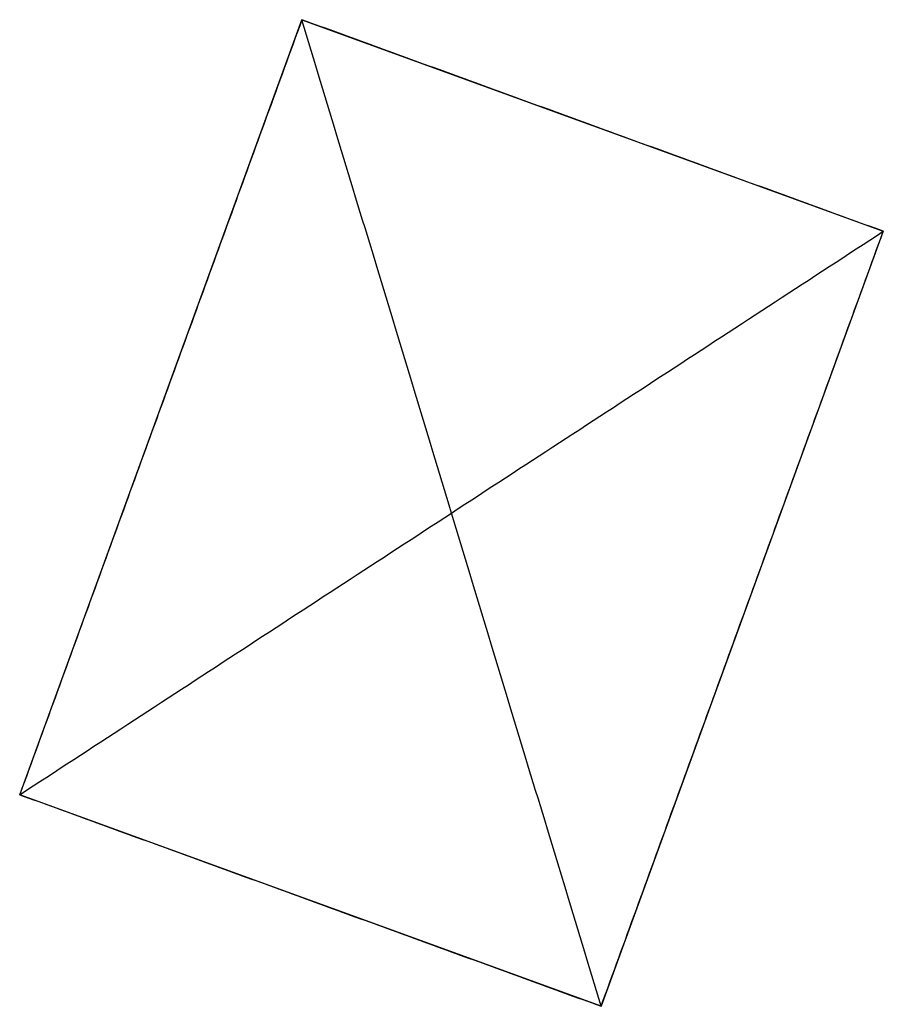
# Model space of a CAD drawing. Header units: millimetres. Extents: x -121354 to 132141, y -64344 to 350.
# Drawn here: x 39836 to 40673, y -23538 to -22581 of the extents above; entities that cross this region are included whole.
import ezdxf

# ---------------------------------------------------------------- set-up
doc = ezdxf.new("R2010")
doc.units = ezdxf.units.MM
for name, color, linetype in [('_wall_base042', 7, 'CONTINUOUS'), ('_wall_base114', 7, 'CONTINUOUS'), ('Block_C_600X842', 7, 'CONTINUOUS')]:
    doc.layers.add(name, color=color, linetype=linetype)

msp = doc.modelspace()

# ---------------------------------------------------------------- linework, layer by layer
at = {"layer": '_wall_base042'}
for p, q in [((39835.75, -23332.84), (40109.37, -22581.09)), ((40109.37, -22581.09), (40673.18, -22786.3)), ((40673.18, -22786.3), (40399.57, -23538.05)), ((40399.57, -23538.05), (39835.75, -23332.84))]:
    msp.add_line(p, q, dxfattribs=at)
at = {"layer": '_wall_base114'}
for p, q in [((39835.75, -23332.84), (40109.37, -22581.09)), ((40109.37, -22581.09), (40673.18, -22786.3)), ((40673.18, -22786.3), (40399.57, -23538.05)), ((40399.57, -23538.05), (39835.75, -23332.84))]:
    msp.add_line(p, q, dxfattribs=at)
at = {"layer": 'Block_C_600X842'}
for points in [[(40109.37, -22581.09), (39835.75, -23332.84)], [(40399.57, -23538.05), (40109.37, -22581.09)], [(40673.18, -22786.3), (40109.37, -22581.09)], [(39835.75, -23332.84), (40673.18, -22786.3)], [(40399.57, -23538.05), (40673.18, -22786.3)], [(39835.75, -23332.84), (40399.57, -23538.05)]]:
    msp.add_open_spline(points, degree=1, dxfattribs=at)

doc.saveas('drawing.dxf')
